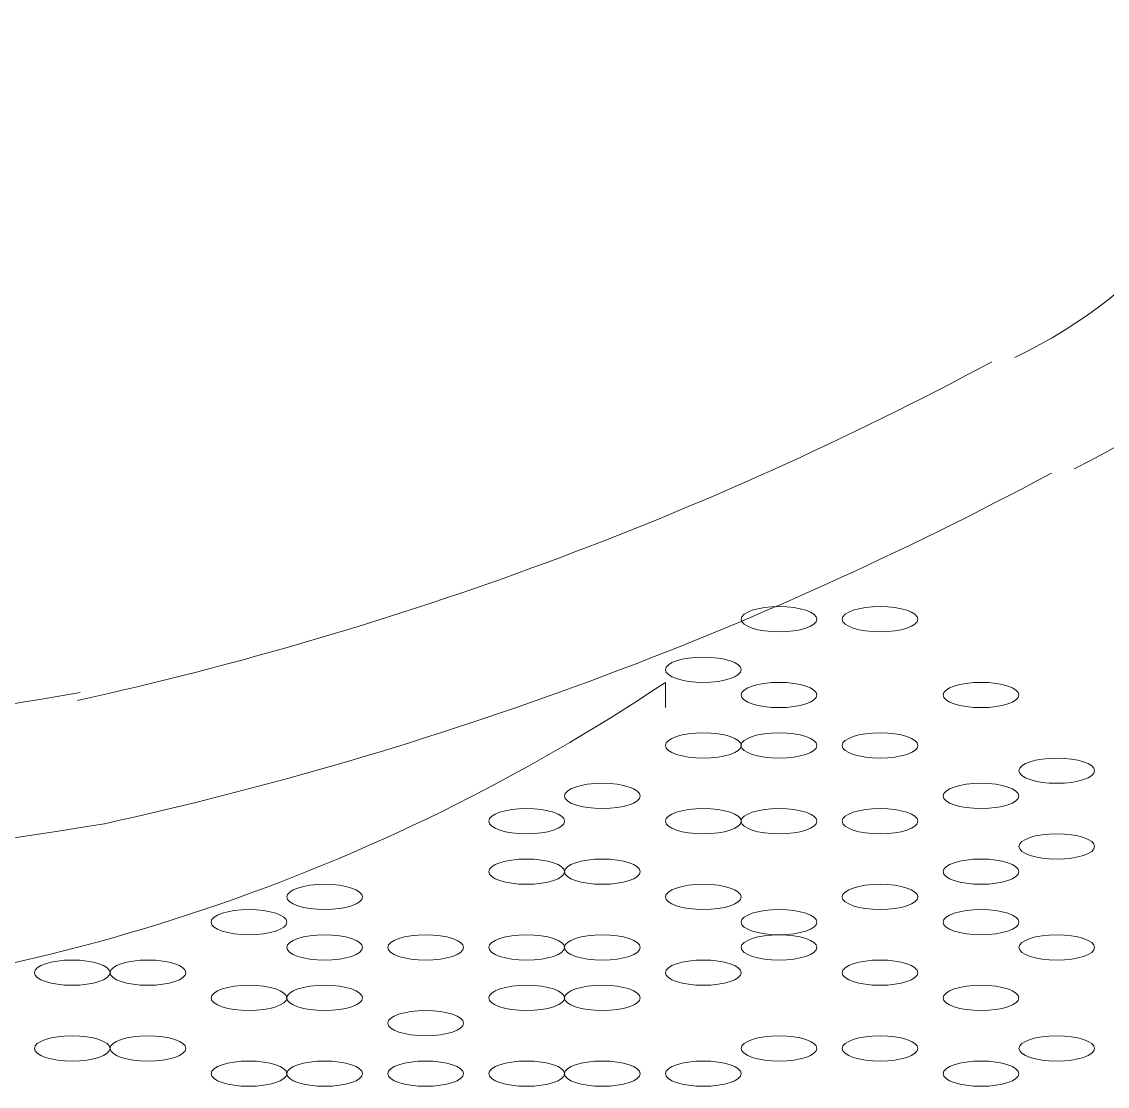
# Model space of a CAD drawing. Header units: metres. Extents: x 29 to 86.9, y -23.2 to 39.7.
# Drawn here: x 76.3628 to 76.4679, y -15.9009 to -15.7977 of the extents above; entities that cross this region are included whole.
import ezdxf

# ---------------------------------------------------------------- set-up
doc = ezdxf.new("R2010")
doc.units = ezdxf.units.M
doc.header["$LTSCALE"] = 100
doc.layers.get('0').update_dxf_attribs({"color": 254})
doc.layers.add('Arqui', color=8, linetype='Continuous', lineweight=0)

# ---------------------------------------------------------------- blocks, each defined once
blk = doc.blocks.new('A$C9582355f')
at = {"layer": 'Arqui'}
for points in [[(47.38549607206158, 7.300482245425883, 0.0690426861728259), (47.47406611730952, 7.333269377474153, -0.0690426861728259)], [(47.32586009160553, 7.295064165361964, 0.03702424981605535), (47.38576244681354, 7.301254150153909, -0.03702424981605535)]]:
    blk.add_lwpolyline(points, format="xyb", close=True, dxfattribs=at)
for points in [[(47.32621409220559, 7.282841301122062, 0.03702395519693259), (47.38812489641356, 7.288540160522189, 0.06904277544358792), (47.4798468798536, 7.322494088330131)], [(47.44246593276551, 7.299784711393841), (47.44246593276551, 7.302230311393942, -0.1333274390360723), (47.34899759527758, 7.270730689921947)]]:
    blk.add_lwpolyline(points, format="xyb", dxfattribs=at)
for centre, radius, start, end in [((47.45591669924301, 7.376821151317017), 0.04768924495867707, 295.307012064403, 347.1624339902874), ((47.45591670868879, 7.376821121204102), 0.05991722556758776, 295.8563365100231, 347.7831928873498), ((47.31162651118638, 7.636054591450375), 0.3436066231028822, 282.4145262359282, 298.2128731552984)]:
    blk.add_arc(centre, radius, start, end, dxfattribs=at)
for points in [[(47.45347113276551, 7.309567111394244), (47.45144512435758, 7.309567111394244), (47.44980273276559, 7.309019639378221), (47.44980273276559, 7.308344311394194)], [(47.45713953276555, 7.308344311394194), (47.45713953276555, 7.309019639378221), (47.45549714117357, 7.309567111394244), (47.45347113276551, 7.309567111394244)], [(47.46325353276558, 7.309567111394244), (47.46122752435753, 7.309567111394244), (47.45958513276554, 7.309019639378221), (47.45958513276554, 7.308344311394194)], [(47.46692193276562, 7.308344311394194), (47.46692193276562, 7.309019639378221), (47.46527954117352, 7.309567111394244), (47.46325353276558, 7.309567111394244)], [(47.44980273276559, 7.308344311394194), (47.44980273276559, 7.307668983410167), (47.45144512435758, 7.307121511394143), (47.45347113276551, 7.307121511394143)], [(47.45347113276551, 7.307121511394143), (47.45549714117357, 7.307121511394143), (47.45713953276555, 7.307668983410167), (47.45713953276555, 7.308344311394194)], [(47.45958513276554, 7.308344311394194), (47.45958513276554, 7.307668983410167), (47.46122752435753, 7.307121511394143), (47.46325353276558, 7.307121511394143)], [(47.46325353276558, 7.307121511394143), (47.46527954117352, 7.307121511394143), (47.46692193276562, 7.307668983410167), (47.46692193276562, 7.308344311394194)], [(47.44613433276555, 7.304675911394042), (47.44410832435761, 7.304675911394042), (47.44246593276551, 7.304128439378019), (47.44246593276551, 7.303453111393992)], [(47.44980273276559, 7.303453111393992), (47.44980273276559, 7.304128439378019), (47.4481603411736, 7.304675911394042), (47.44613433276555, 7.304675911394042)], [(47.44246593276551, 7.303453111393992), (47.44246593276551, 7.302777783409965), (47.44410832435761, 7.302230311393942), (47.44613433276555, 7.302230311393942)], [(47.44613433276555, 7.302230311393942), (47.4481603411736, 7.302230311393942), (47.44980273276559, 7.302777783409965), (47.44980273276559, 7.303453111393992)], [(47.45347113276551, 7.302230311393942), (47.45144512435758, 7.302230311393942), (47.44980273276559, 7.301682839377918), (47.44980273276559, 7.301007511393891)], [(47.45713953276555, 7.301007511393891), (47.45713953276555, 7.301682839377918), (47.45549714117357, 7.302230311393942), (47.45347113276551, 7.302230311393942)], [(47.47303593276553, 7.302230311393942), (47.47100992435759, 7.302230311393942), (47.4693675327656, 7.301682839377918), (47.4693675327656, 7.301007511393891)], [(47.47670433276556, 7.301007511393891), (47.47670433276556, 7.301682839377918), (47.47506194117358, 7.302230311393942), (47.47303593276553, 7.302230311393942)], [(47.44980273276559, 7.301007511393891), (47.44980273276559, 7.300332183409864), (47.45144512435758, 7.299784711393841), (47.45347113276551, 7.299784711393841)], [(47.45347113276551, 7.299784711393841), (47.45549714117357, 7.299784711393841), (47.45713953276555, 7.300332183409864), (47.45713953276555, 7.301007511393891)], [(47.4693675327656, 7.301007511393891), (47.4693675327656, 7.300332183409864), (47.47100992435759, 7.299784711393841), (47.47303593276553, 7.299784711393841)], [(47.47303593276553, 7.299784711393841), (47.47506194117358, 7.299784711393841), (47.47670433276556, 7.300332183409864), (47.47670433276556, 7.301007511393891)], [(47.44613433276555, 7.297339111394194), (47.44410832435761, 7.297339111394194), (47.44246593276551, 7.296791639378171), (47.44246593276551, 7.296116311394144)], [(47.44980273276559, 7.296116311394144), (47.44980273276559, 7.296791639378171), (47.4481603411736, 7.297339111394194), (47.44613433276555, 7.297339111394194)], [(47.45347113276551, 7.297339111394194), (47.45144512435758, 7.297339111394194), (47.44980273276559, 7.296791639378171), (47.44980273276559, 7.296116311394144)], [(47.45713953276555, 7.296116311394144), (47.45713953276555, 7.296791639378171), (47.45549714117357, 7.297339111394194), (47.45347113276551, 7.297339111394194)], [(47.46325353276558, 7.297339111394194), (47.46122752435753, 7.297339111394194), (47.45958513276554, 7.296791639378171), (47.45958513276554, 7.296116311394144)], [(47.46692193276562, 7.296116311394144), (47.46692193276562, 7.296791639378171), (47.46527954117352, 7.297339111394194), (47.46325353276558, 7.297339111394194)], [(47.44246593276551, 7.296116311394144), (47.44246593276551, 7.295440983410117), (47.44410832435761, 7.294893511394093), (47.44613433276555, 7.294893511394093)], [(47.44613433276555, 7.294893511394093), (47.4481603411736, 7.294893511394093), (47.44980273276559, 7.295440983410117), (47.44980273276559, 7.296116311394144)], [(47.44980273276559, 7.296116311394144), (47.44980273276559, 7.295440983410117), (47.45144512435758, 7.294893511394093), (47.45347113276551, 7.294893511394093)], [(47.45347113276551, 7.294893511394093), (47.45549714117357, 7.294893511394093), (47.45713953276555, 7.295440983410117), (47.45713953276555, 7.296116311394144)], [(47.45958513276554, 7.296116311394144), (47.45958513276554, 7.295440983410117), (47.46122752435753, 7.294893511394093), (47.46325353276558, 7.294893511394093)], [(47.46325353276558, 7.294893511394093), (47.46527954117352, 7.294893511394093), (47.46692193276562, 7.295440983410117), (47.46692193276562, 7.296116311394144)], [(47.4803727327656, 7.294893511394093), (47.47834672435755, 7.294893511394093), (47.47670433276556, 7.29434603937807), (47.47670433276556, 7.293670711394043)], [(47.48404113276553, 7.293670711394043), (47.48404113276553, 7.29434603937807), (47.48239874117354, 7.294893511394093), (47.4803727327656, 7.294893511394093)], [(47.47670433276556, 7.293670711394043), (47.47670433276556, 7.292995383410016), (47.47834672435755, 7.292447911393992), (47.4803727327656, 7.292447911393992)], [(47.4803727327656, 7.292447911393992), (47.48239874117354, 7.292447911393992), (47.48404113276553, 7.292995383410016), (47.48404113276553, 7.293670711394043)], [(47.4363519327656, 7.292447911393992), (47.43432592435755, 7.292447911393992), (47.43268353276557, 7.291900439377969), (47.43268353276557, 7.291225111393942)], [(47.44002033276553, 7.291225111393942), (47.44002033276553, 7.291900439377969), (47.43837794117354, 7.292447911393992), (47.4363519327656, 7.292447911393992)], [(47.47303593276553, 7.292447911393992), (47.47100992435759, 7.292447911393992), (47.4693675327656, 7.291900439377969), (47.4693675327656, 7.291225111393942)], [(47.47670433276556, 7.291225111393942), (47.47670433276556, 7.291900439377969), (47.47506194117358, 7.292447911393992), (47.47303593276553, 7.292447911393992)], [(47.43268353276557, 7.291225111393942), (47.43268353276557, 7.290549783409915), (47.43432592435755, 7.290002311393891), (47.4363519327656, 7.290002311393891)], [(47.4363519327656, 7.290002311393891), (47.43837794117354, 7.290002311393891), (47.44002033276553, 7.290549783409915), (47.44002033276553, 7.291225111393942)], [(47.4693675327656, 7.291225111393942), (47.4693675327656, 7.290549783409915), (47.47100992435759, 7.290002311393891), (47.47303593276553, 7.290002311393891)], [(47.47303593276553, 7.290002311393891), (47.47506194117358, 7.290002311393891), (47.47670433276556, 7.290549783409915), (47.47670433276556, 7.291225111393942)], [(47.42901513276553, 7.290002311393891), (47.42698912435759, 7.290002311393891), (47.4253467327656, 7.289454839377868), (47.4253467327656, 7.288779511393841)], [(47.43268353276557, 7.288779511393841), (47.43268353276557, 7.289454839377868), (47.43104114117358, 7.290002311393891), (47.42901513276553, 7.290002311393891)], [(47.44613433276555, 7.290002311393891), (47.44410832435761, 7.290002311393891), (47.44246593276551, 7.289454839377868), (47.44246593276551, 7.288779511393841)], [(47.44980273276559, 7.288779511393841), (47.44980273276559, 7.289454839377868), (47.4481603411736, 7.290002311393891), (47.44613433276555, 7.290002311393891)], [(47.45347113276551, 7.290002311393891), (47.45144512435758, 7.290002311393891), (47.44980273276559, 7.289454839377868), (47.44980273276559, 7.288779511393841)], [(47.45713953276555, 7.288779511393841), (47.45713953276555, 7.289454839377868), (47.45549714117357, 7.290002311393891), (47.45347113276551, 7.290002311393891)], [(47.46325353276558, 7.290002311393891), (47.46122752435753, 7.290002311393891), (47.45958513276554, 7.289454839377868), (47.45958513276554, 7.288779511393841)], [(47.46692193276562, 7.288779511393841), (47.46692193276562, 7.289454839377868), (47.46527954117352, 7.290002311393891), (47.46325353276558, 7.290002311393891)], [(47.4253467327656, 7.288779511393841), (47.4253467327656, 7.288104183409814), (47.42698912435759, 7.287556711394245), (47.42901513276553, 7.287556711394245)], [(47.42901513276553, 7.287556711394245), (47.43104114117358, 7.287556711394245), (47.43268353276557, 7.288104183409814), (47.43268353276557, 7.288779511393841)], [(47.44246593276551, 7.288779511393841), (47.44246593276551, 7.288104183409814), (47.44410832435761, 7.287556711394245), (47.44613433276555, 7.287556711394245)], [(47.44613433276555, 7.287556711394245), (47.4481603411736, 7.287556711394245), (47.44980273276559, 7.288104183409814), (47.44980273276559, 7.288779511393841)], [(47.44980273276559, 7.288779511393841), (47.44980273276559, 7.288104183409814), (47.45144512435758, 7.287556711394245), (47.45347113276551, 7.287556711394245)], [(47.45347113276551, 7.287556711394245), (47.45549714117357, 7.287556711394245), (47.45713953276555, 7.288104183409814), (47.45713953276555, 7.288779511393841)], [(47.45958513276554, 7.288779511393841), (47.45958513276554, 7.288104183409814), (47.46122752435753, 7.287556711394245), (47.46325353276558, 7.287556711394245)], [(47.46325353276558, 7.287556711394245), (47.46527954117352, 7.287556711394245), (47.46692193276562, 7.288104183409814), (47.46692193276562, 7.288779511393841)], [(47.4803727327656, 7.287556711394245), (47.47834672435755, 7.287556711394245), (47.47670433276556, 7.287009239378222), (47.47670433276556, 7.286333911394195)], [(47.48404113276553, 7.286333911394195), (47.48404113276553, 7.287009239378222), (47.48239874117354, 7.287556711394245), (47.4803727327656, 7.287556711394245)], [(47.47670433276556, 7.286333911394195), (47.47670433276556, 7.285658583410168), (47.47834672435755, 7.285111111394144), (47.4803727327656, 7.285111111394144)], [(47.4803727327656, 7.285111111394144), (47.48239874117354, 7.285111111394144), (47.48404113276553, 7.285658583410168), (47.48404113276553, 7.286333911394195)], [(47.42901513276553, 7.285111111394144), (47.42698912435759, 7.285111111394144), (47.4253467327656, 7.284563639378121), (47.4253467327656, 7.283888311394094)], [(47.43268353276557, 7.283888311394094), (47.43268353276557, 7.284563639378121), (47.43104114117358, 7.285111111394144), (47.42901513276553, 7.285111111394144)], [(47.4363519327656, 7.285111111394144), (47.43432592435755, 7.285111111394144), (47.43268353276557, 7.284563639378121), (47.43268353276557, 7.283888311394094)], [(47.44002033276553, 7.283888311394094), (47.44002033276553, 7.284563639378121), (47.43837794117354, 7.285111111394144), (47.4363519327656, 7.285111111394144)], [(47.47303593276553, 7.285111111394144), (47.47100992435759, 7.285111111394144), (47.4693675327656, 7.284563639378121), (47.4693675327656, 7.283888311394094)], [(47.47670433276556, 7.283888311394094), (47.47670433276556, 7.284563639378121), (47.47506194117358, 7.285111111394144), (47.47303593276553, 7.285111111394144)], [(47.4253467327656, 7.283888311394094), (47.4253467327656, 7.283212983410067), (47.42698912435759, 7.282665511394043), (47.42901513276553, 7.282665511394043)], [(47.42901513276553, 7.282665511394043), (47.43104114117358, 7.282665511394043), (47.43268353276557, 7.283212983410067), (47.43268353276557, 7.283888311394094)], [(47.43268353276557, 7.283888311394094), (47.43268353276557, 7.283212983410067), (47.43432592435755, 7.282665511394043), (47.4363519327656, 7.282665511394043)], [(47.4363519327656, 7.282665511394043), (47.43837794117354, 7.282665511394043), (47.44002033276553, 7.283212983410067), (47.44002033276553, 7.283888311394094)], [(47.4693675327656, 7.283888311394094), (47.4693675327656, 7.283212983410067), (47.47100992435759, 7.282665511394043), (47.47303593276553, 7.282665511394043)], [(47.47303593276553, 7.282665511394043), (47.47506194117358, 7.282665511394043), (47.47670433276556, 7.283212983410067), (47.47670433276556, 7.283888311394094)], [(47.40945033276552, 7.282665511394043), (47.40742432435758, 7.282665511394043), (47.40578193276559, 7.28211803937802), (47.40578193276559, 7.281442711393993)], [(47.41311873276555, 7.281442711393993), (47.41311873276555, 7.28211803937802), (47.41147634117357, 7.282665511394043), (47.40945033276552, 7.282665511394043)], [(47.44613433276555, 7.282665511394043), (47.44410832435761, 7.282665511394043), (47.44246593276551, 7.28211803937802), (47.44246593276551, 7.281442711393993)], [(47.44980273276559, 7.281442711393993), (47.44980273276559, 7.28211803937802), (47.4481603411736, 7.282665511394043), (47.44613433276555, 7.282665511394043)], [(47.46325353276558, 7.282665511394043), (47.46122752435753, 7.282665511394043), (47.45958513276554, 7.28211803937802), (47.45958513276554, 7.281442711393993)], [(47.46692193276562, 7.281442711393993), (47.46692193276562, 7.28211803937802), (47.46527954117352, 7.282665511394043), (47.46325353276558, 7.282665511394043)], [(47.40578193276559, 7.281442711393993), (47.40578193276559, 7.280767383409966), (47.40742432435758, 7.280219911393942), (47.40945033276552, 7.280219911393942)], [(47.40945033276552, 7.280219911393942), (47.41147634117357, 7.280219911393942), (47.41311873276555, 7.280767383409966), (47.41311873276555, 7.281442711393993)], [(47.44246593276551, 7.281442711393993), (47.44246593276551, 7.280767383409966), (47.44410832435761, 7.280219911393942), (47.44613433276555, 7.280219911393942)], [(47.44613433276555, 7.280219911393942), (47.4481603411736, 7.280219911393942), (47.44980273276559, 7.280767383409966), (47.44980273276559, 7.281442711393993)], [(47.45958513276554, 7.281442711393993), (47.45958513276554, 7.280767383409966), (47.46122752435753, 7.280219911393942), (47.46325353276558, 7.280219911393942)], [(47.46325353276558, 7.280219911393942), (47.46527954117352, 7.280219911393942), (47.46692193276562, 7.280767383409966), (47.46692193276562, 7.281442711393993)], [(47.40211353276555, 7.280219911393942), (47.40008752435762, 7.280219911393942), (47.39844513276552, 7.279672439377919), (47.39844513276552, 7.278997111393892)], [(47.40578193276559, 7.278997111393892), (47.40578193276559, 7.279672439377919), (47.40413954117361, 7.280219911393942), (47.40211353276555, 7.280219911393942)], [(47.45347113276551, 7.280219911393942), (47.45144512435758, 7.280219911393942), (47.44980273276559, 7.279672439377919), (47.44980273276559, 7.278997111393892)], [(47.45713953276555, 7.278997111393892), (47.45713953276555, 7.279672439377919), (47.45549714117357, 7.280219911393942), (47.45347113276551, 7.280219911393942)], [(47.47303593276553, 7.280219911393942), (47.47100992435759, 7.280219911393942), (47.4693675327656, 7.279672439377919), (47.4693675327656, 7.278997111393892)], [(47.47670433276556, 7.278997111393892), (47.47670433276556, 7.279672439377919), (47.47506194117358, 7.280219911393942), (47.47303593276553, 7.280219911393942)], [(47.39844513276552, 7.278997111393892), (47.39844513276552, 7.278321783409865), (47.40008752435762, 7.277774311393841), (47.40211353276555, 7.277774311393841)], [(47.40211353276555, 7.277774311393841), (47.40413954117361, 7.277774311393841), (47.40578193276559, 7.278321783409865), (47.40578193276559, 7.278997111393892)], [(47.44980273276559, 7.278997111393892), (47.44980273276559, 7.278321783409865), (47.45144512435758, 7.277774311393841), (47.45347113276551, 7.277774311393841)], [(47.45347113276551, 7.277774311393841), (47.45549714117357, 7.277774311393841), (47.45713953276555, 7.278321783409865), (47.45713953276555, 7.278997111393892)], [(47.4693675327656, 7.278997111393892), (47.4693675327656, 7.278321783409865), (47.47100992435759, 7.277774311393841), (47.47303593276553, 7.277774311393841)], [(47.47303593276553, 7.277774311393841), (47.47506194117358, 7.277774311393841), (47.47670433276556, 7.278321783409865), (47.47670433276556, 7.278997111393892)], [(47.40945033276552, 7.277774311393841), (47.40742432435758, 7.277774311393841), (47.40578193276559, 7.277226839377818), (47.40578193276559, 7.276551511394246)], [(47.41311873276555, 7.276551511394246), (47.41311873276555, 7.277226839377818), (47.41147634117357, 7.277774311393841), (47.40945033276552, 7.277774311393841)], [(47.41923273276558, 7.277774311393841), (47.41720672435753, 7.277774311393841), (47.41556433276554, 7.277226839377818), (47.41556433276554, 7.276551511394246)], [(47.42290113276562, 7.276551511394246), (47.42290113276562, 7.277226839377818), (47.42125874117352, 7.277774311393841), (47.41923273276558, 7.277774311393841)], [(47.42901513276553, 7.277774311393841), (47.42698912435759, 7.277774311393841), (47.4253467327656, 7.277226839377818), (47.4253467327656, 7.276551511394246)], [(47.43268353276557, 7.276551511394246), (47.43268353276557, 7.277226839377818), (47.43104114117358, 7.277774311393841), (47.42901513276553, 7.277774311393841)], [(47.4363519327656, 7.277774311393841), (47.43432592435755, 7.277774311393841), (47.43268353276557, 7.277226839377818), (47.43268353276557, 7.276551511394246)], [(47.44002033276553, 7.276551511394246), (47.44002033276553, 7.277226839377818), (47.43837794117354, 7.277774311393841), (47.4363519327656, 7.277774311393841)], [(47.45347113276551, 7.277774311393841), (47.45144512435758, 7.277774311393841), (47.44980273276559, 7.277226839377818), (47.44980273276559, 7.276551511394246)], [(47.45713953276555, 7.276551511394246), (47.45713953276555, 7.277226839377818), (47.45549714117357, 7.277774311393841), (47.45347113276551, 7.277774311393841)], [(47.4803727327656, 7.277774311393841), (47.47834672435755, 7.277774311393841), (47.47670433276556, 7.277226839377818), (47.47670433276556, 7.276551511394246)], [(47.48404113276553, 7.276551511394246), (47.48404113276553, 7.277226839377818), (47.48239874117354, 7.277774311393841), (47.4803727327656, 7.277774311393841)], [(47.40578193276559, 7.276551511394246), (47.40578193276559, 7.275876183410219), (47.40742432435758, 7.275328711394195), (47.40945033276552, 7.275328711394195)], [(47.40945033276552, 7.275328711394195), (47.41147634117357, 7.275328711394195), (47.41311873276555, 7.275876183410219), (47.41311873276555, 7.276551511394246)], [(47.41556433276554, 7.276551511394246), (47.41556433276554, 7.275876183410219), (47.41720672435753, 7.275328711394195), (47.41923273276558, 7.275328711394195)], [(47.41923273276558, 7.275328711394195), (47.42125874117352, 7.275328711394195), (47.42290113276562, 7.275876183410219), (47.42290113276562, 7.276551511394246)], [(47.4253467327656, 7.276551511394246), (47.4253467327656, 7.275876183410219), (47.42698912435759, 7.275328711394195), (47.42901513276553, 7.275328711394195)], [(47.42901513276553, 7.275328711394195), (47.43104114117358, 7.275328711394195), (47.43268353276557, 7.275876183410219), (47.43268353276557, 7.276551511394246)], [(47.43268353276557, 7.276551511394246), (47.43268353276557, 7.275876183410219), (47.43432592435755, 7.275328711394195), (47.4363519327656, 7.275328711394195)], [(47.4363519327656, 7.275328711394195), (47.43837794117354, 7.275328711394195), (47.44002033276553, 7.275876183410219), (47.44002033276553, 7.276551511394246)], [(47.44980273276559, 7.276551511394246), (47.44980273276559, 7.275876183410219), (47.45144512435758, 7.275328711394195), (47.45347113276551, 7.275328711394195)], [(47.45347113276551, 7.275328711394195), (47.45549714117357, 7.275328711394195), (47.45713953276555, 7.275876183410219), (47.45713953276555, 7.276551511394246)], [(47.47670433276556, 7.276551511394246), (47.47670433276556, 7.275876183410219), (47.47834672435755, 7.275328711394195), (47.4803727327656, 7.275328711394195)], [(47.4803727327656, 7.275328711394195), (47.48239874117354, 7.275328711394195), (47.48404113276553, 7.275876183410219), (47.48404113276553, 7.276551511394246)], [(47.38499433276553, 7.275328711394195), (47.38296832435759, 7.275328711394195), (47.38132593276561, 7.274781239378171), (47.38132593276561, 7.274105911394145)], [(47.38866273276557, 7.274105911394145), (47.38866273276557, 7.274781239378171), (47.38702034117358, 7.275328711394195), (47.38499433276553, 7.275328711394195)], [(47.39233113276561, 7.275328711394195), (47.39030512435755, 7.275328711394195), (47.38866273276557, 7.274781239378171), (47.38866273276557, 7.274105911394145)], [(47.39599953276553, 7.274105911394145), (47.39599953276553, 7.274781239378171), (47.39435714117354, 7.275328711394195), (47.39233113276561, 7.275328711394195)], [(47.44613433276555, 7.275328711394195), (47.44410832435761, 7.275328711394195), (47.44246593276551, 7.274781239378171), (47.44246593276551, 7.274105911394145)], [(47.44980273276559, 7.274105911394145), (47.44980273276559, 7.274781239378171), (47.4481603411736, 7.275328711394195), (47.44613433276555, 7.275328711394195)], [(47.46325353276558, 7.275328711394195), (47.46122752435753, 7.275328711394195), (47.45958513276554, 7.274781239378171), (47.45958513276554, 7.274105911394145)], [(47.46692193276562, 7.274105911394145), (47.46692193276562, 7.274781239378171), (47.46527954117352, 7.275328711394195), (47.46325353276558, 7.275328711394195)], [(47.38132593276561, 7.274105911394145), (47.38132593276561, 7.273430583410118), (47.38296832435759, 7.272883111394094), (47.38499433276553, 7.272883111394094)], [(47.38499433276553, 7.272883111394094), (47.38702034117358, 7.272883111394094), (47.38866273276557, 7.273430583410118), (47.38866273276557, 7.274105911394145)], [(47.38866273276557, 7.274105911394145), (47.38866273276557, 7.273430583410118), (47.39030512435755, 7.272883111394094), (47.39233113276561, 7.272883111394094)], [(47.39233113276561, 7.272883111394094), (47.39435714117354, 7.272883111394094), (47.39599953276553, 7.273430583410118), (47.39599953276553, 7.274105911394145)], [(47.44246593276551, 7.274105911394145), (47.44246593276551, 7.273430583410118), (47.44410832435761, 7.272883111394094), (47.44613433276555, 7.272883111394094)], [(47.44613433276555, 7.272883111394094), (47.4481603411736, 7.272883111394094), (47.44980273276559, 7.273430583410118), (47.44980273276559, 7.274105911394145)], [(47.45958513276554, 7.274105911394145), (47.45958513276554, 7.273430583410118), (47.46122752435753, 7.272883111394094), (47.46325353276558, 7.272883111394094)], [(47.46325353276558, 7.272883111394094), (47.46527954117352, 7.272883111394094), (47.46692193276562, 7.273430583410118), (47.46692193276562, 7.274105911394145)], [(47.40211353276555, 7.272883111394094), (47.40008752435762, 7.272883111394094), (47.39844513276552, 7.27233563937807), (47.39844513276552, 7.271660311394044)], [(47.40578193276559, 7.271660311394044), (47.40578193276559, 7.27233563937807), (47.40413954117361, 7.272883111394094), (47.40211353276555, 7.272883111394094)], [(47.40945033276552, 7.272883111394094), (47.40742432435758, 7.272883111394094), (47.40578193276559, 7.27233563937807), (47.40578193276559, 7.271660311394044)], [(47.41311873276555, 7.271660311394044), (47.41311873276555, 7.27233563937807), (47.41147634117357, 7.272883111394094), (47.40945033276552, 7.272883111394094)], [(47.42901513276553, 7.272883111394094), (47.42698912435759, 7.272883111394094), (47.4253467327656, 7.27233563937807), (47.4253467327656, 7.271660311394044)], [(47.43268353276557, 7.271660311394044), (47.43268353276557, 7.27233563937807), (47.43104114117358, 7.272883111394094), (47.42901513276553, 7.272883111394094)], [(47.4363519327656, 7.272883111394094), (47.43432592435755, 7.272883111394094), (47.43268353276557, 7.27233563937807), (47.43268353276557, 7.271660311394044)], [(47.44002033276553, 7.271660311394044), (47.44002033276553, 7.27233563937807), (47.43837794117354, 7.272883111394094), (47.4363519327656, 7.272883111394094)], [(47.47303593276553, 7.272883111394094), (47.47100992435759, 7.272883111394094), (47.4693675327656, 7.27233563937807), (47.4693675327656, 7.271660311394044)], [(47.47670433276556, 7.271660311394044), (47.47670433276556, 7.27233563937807), (47.47506194117358, 7.272883111394094), (47.47303593276553, 7.272883111394094)], [(47.39844513276552, 7.271660311394044), (47.39844513276552, 7.270984983410017), (47.40008752435762, 7.270437511393993), (47.40211353276555, 7.270437511393993)], [(47.40211353276555, 7.270437511393993), (47.40413954117361, 7.270437511393993), (47.40578193276559, 7.270984983410017), (47.40578193276559, 7.271660311394044)], [(47.40578193276559, 7.271660311394044), (47.40578193276559, 7.270984983410017), (47.40742432435758, 7.270437511393993), (47.40945033276552, 7.270437511393993)], [(47.40945033276552, 7.270437511393993), (47.41147634117357, 7.270437511393993), (47.41311873276555, 7.270984983410017), (47.41311873276555, 7.271660311394044)], [(47.4253467327656, 7.271660311394044), (47.4253467327656, 7.270984983410017), (47.42698912435759, 7.270437511393993), (47.42901513276553, 7.270437511393993)], [(47.42901513276553, 7.270437511393993), (47.43104114117358, 7.270437511393993), (47.43268353276557, 7.270984983410017), (47.43268353276557, 7.271660311394044)], [(47.43268353276557, 7.271660311394044), (47.43268353276557, 7.270984983410017), (47.43432592435755, 7.270437511393993), (47.4363519327656, 7.270437511393993)], [(47.4363519327656, 7.270437511393993), (47.43837794117354, 7.270437511393993), (47.44002033276553, 7.270984983410017), (47.44002033276553, 7.271660311394044)], [(47.4693675327656, 7.271660311394044), (47.4693675327656, 7.270984983410017), (47.47100992435759, 7.270437511393993), (47.47303593276553, 7.270437511393993)], [(47.47303593276553, 7.270437511393993), (47.47506194117358, 7.270437511393993), (47.47670433276556, 7.270984983410017), (47.47670433276556, 7.271660311394044)], [(47.41923273276558, 7.270437511393993), (47.41720672435753, 7.270437511393993), (47.41556433276554, 7.26989003937797), (47.41556433276554, 7.269214711393943)], [(47.42290113276562, 7.269214711393943), (47.42290113276562, 7.26989003937797), (47.42125874117352, 7.270437511393993), (47.41923273276558, 7.270437511393993)], [(47.41556433276554, 7.269214711393943), (47.41556433276554, 7.268539383409916), (47.41720672435753, 7.267991911393892), (47.41923273276558, 7.267991911393892)], [(47.41923273276558, 7.267991911393892), (47.42125874117352, 7.267991911393892), (47.42290113276562, 7.268539383409916), (47.42290113276562, 7.269214711393943)], [(47.38499433276553, 7.267991911393892), (47.38296832435759, 7.267991911393892), (47.38132593276561, 7.267444439377869), (47.38132593276561, 7.266769111393842)], [(47.38866273276557, 7.266769111393842), (47.38866273276557, 7.267444439377869), (47.38702034117358, 7.267991911393892), (47.38499433276553, 7.267991911393892)], [(47.39233113276561, 7.267991911393892), (47.39030512435755, 7.267991911393892), (47.38866273276557, 7.267444439377869), (47.38866273276557, 7.266769111393842)], [(47.39599953276553, 7.266769111393842), (47.39599953276553, 7.267444439377869), (47.39435714117354, 7.267991911393892), (47.39233113276561, 7.267991911393892)], [(47.45347113276551, 7.267991911393892), (47.45144512435758, 7.267991911393892), (47.44980273276559, 7.267444439377869), (47.44980273276559, 7.266769111393842)], [(47.45713953276555, 7.266769111393842), (47.45713953276555, 7.267444439377869), (47.45549714117357, 7.267991911393892), (47.45347113276551, 7.267991911393892)], [(47.46325353276558, 7.267991911393892), (47.46122752435753, 7.267991911393892), (47.45958513276554, 7.267444439377869), (47.45958513276554, 7.266769111393842)], [(47.46692193276562, 7.266769111393842), (47.46692193276562, 7.267444439377869), (47.46527954117352, 7.267991911393892), (47.46325353276558, 7.267991911393892)], [(47.4803727327656, 7.267991911393892), (47.47834672435755, 7.267991911393892), (47.47670433276556, 7.267444439377869), (47.47670433276556, 7.266769111393842)], [(47.48404113276553, 7.266769111393842), (47.48404113276553, 7.267444439377869), (47.48239874117354, 7.267991911393892), (47.4803727327656, 7.267991911393892)], [(47.38132593276561, 7.266769111393842), (47.38132593276561, 7.266093783409815), (47.38296832435759, 7.265546311394246), (47.38499433276553, 7.265546311394246)], [(47.38499433276553, 7.265546311394246), (47.38702034117358, 7.265546311394246), (47.38866273276557, 7.266093783409815), (47.38866273276557, 7.266769111393842)], [(47.38866273276557, 7.266769111393842), (47.38866273276557, 7.266093783409815), (47.39030512435755, 7.265546311394246), (47.39233113276561, 7.265546311394246)], [(47.39233113276561, 7.265546311394246), (47.39435714117354, 7.265546311394246), (47.39599953276553, 7.266093783409815), (47.39599953276553, 7.266769111393842)], [(47.44980273276559, 7.266769111393842), (47.44980273276559, 7.266093783409815), (47.45144512435758, 7.265546311394246), (47.45347113276551, 7.265546311394246)], [(47.45347113276551, 7.265546311394246), (47.45549714117357, 7.265546311394246), (47.45713953276555, 7.266093783409815), (47.45713953276555, 7.266769111393842)], [(47.45958513276554, 7.266769111393842), (47.45958513276554, 7.266093783409815), (47.46122752435753, 7.265546311394246), (47.46325353276558, 7.265546311394246)], [(47.46325353276558, 7.265546311394246), (47.46527954117352, 7.265546311394246), (47.46692193276562, 7.266093783409815), (47.46692193276562, 7.266769111393842)], [(47.47670433276556, 7.266769111393842), (47.47670433276556, 7.266093783409815), (47.47834672435755, 7.265546311394246), (47.4803727327656, 7.265546311394246)], [(47.4803727327656, 7.265546311394246), (47.48239874117354, 7.265546311394246), (47.48404113276553, 7.266093783409815), (47.48404113276553, 7.266769111393842)], [(47.40211353276555, 7.265546311394246), (47.40008752435762, 7.265546311394246), (47.39844513276552, 7.264998839378222), (47.39844513276552, 7.264323511394196)], [(47.40578193276559, 7.264323511394196), (47.40578193276559, 7.264998839378222), (47.40413954117361, 7.265546311394246), (47.40211353276555, 7.265546311394246)], [(47.40945033276552, 7.265546311394246), (47.40742432435758, 7.265546311394246), (47.40578193276559, 7.264998839378222), (47.40578193276559, 7.264323511394196)], [(47.41311873276555, 7.264323511394196), (47.41311873276555, 7.264998839378222), (47.41147634117357, 7.265546311394246), (47.40945033276552, 7.265546311394246)], [(47.41923273276558, 7.265546311394246), (47.41720672435753, 7.265546311394246), (47.41556433276554, 7.264998839378222), (47.41556433276554, 7.264323511394196)], [(47.42290113276562, 7.264323511394196), (47.42290113276562, 7.264998839378222), (47.42125874117352, 7.265546311394246), (47.41923273276558, 7.265546311394246)], [(47.42901513276553, 7.265546311394246), (47.42698912435759, 7.265546311394246), (47.4253467327656, 7.264998839378222), (47.4253467327656, 7.264323511394196)], [(47.43268353276557, 7.264323511394196), (47.43268353276557, 7.264998839378222), (47.43104114117358, 7.265546311394246), (47.42901513276553, 7.265546311394246)], [(47.4363519327656, 7.265546311394246), (47.43432592435755, 7.265546311394246), (47.43268353276557, 7.264998839378222), (47.43268353276557, 7.264323511394196)], [(47.44002033276553, 7.264323511394196), (47.44002033276553, 7.264998839378222), (47.43837794117354, 7.265546311394246), (47.4363519327656, 7.265546311394246)], [(47.44613433276555, 7.265546311394246), (47.44410832435761, 7.265546311394246), (47.44246593276551, 7.264998839378222), (47.44246593276551, 7.264323511394196)], [(47.44980273276559, 7.264323511394196), (47.44980273276559, 7.264998839378222), (47.4481603411736, 7.265546311394246), (47.44613433276555, 7.265546311394246)], [(47.47303593276553, 7.265546311394246), (47.47100992435759, 7.265546311394246), (47.4693675327656, 7.264998839378222), (47.4693675327656, 7.264323511394196)], [(47.47670433276556, 7.264323511394196), (47.47670433276556, 7.264998839378222), (47.47506194117358, 7.265546311394246), (47.47303593276553, 7.265546311394246)], [(47.39844513276552, 7.264323511394196), (47.39844513276552, 7.263648183410169), (47.40008752435762, 7.263100711394145), (47.40211353276555, 7.263100711394145)], [(47.40211353276555, 7.263100711394145), (47.40413954117361, 7.263100711394145), (47.40578193276559, 7.263648183410169), (47.40578193276559, 7.264323511394196)], [(47.40578193276559, 7.264323511394196), (47.40578193276559, 7.263648183410169), (47.40742432435758, 7.263100711394145), (47.40945033276552, 7.263100711394145)], [(47.40945033276552, 7.263100711394145), (47.41147634117357, 7.263100711394145), (47.41311873276555, 7.263648183410169), (47.41311873276555, 7.264323511394196)], [(47.41556433276554, 7.264323511394196), (47.41556433276554, 7.263648183410169), (47.41720672435753, 7.263100711394145), (47.41923273276558, 7.263100711394145)], [(47.41923273276558, 7.263100711394145), (47.42125874117352, 7.263100711394145), (47.42290113276562, 7.263648183410169), (47.42290113276562, 7.264323511394196)], [(47.4253467327656, 7.264323511394196), (47.4253467327656, 7.263648183410169), (47.42698912435759, 7.263100711394145), (47.42901513276553, 7.263100711394145)], [(47.42901513276553, 7.263100711394145), (47.43104114117358, 7.263100711394145), (47.43268353276557, 7.263648183410169), (47.43268353276557, 7.264323511394196)], [(47.43268353276557, 7.264323511394196), (47.43268353276557, 7.263648183410169), (47.43432592435755, 7.263100711394145), (47.4363519327656, 7.263100711394145)], [(47.4363519327656, 7.263100711394145), (47.43837794117354, 7.263100711394145), (47.44002033276553, 7.263648183410169), (47.44002033276553, 7.264323511394196)], [(47.44246593276551, 7.264323511394196), (47.44246593276551, 7.263648183410169), (47.44410832435761, 7.263100711394145), (47.44613433276555, 7.263100711394145)], [(47.44613433276555, 7.263100711394145), (47.4481603411736, 7.263100711394145), (47.44980273276559, 7.263648183410169), (47.44980273276559, 7.264323511394196)], [(47.4693675327656, 7.264323511394196), (47.4693675327656, 7.263648183410169), (47.47100992435759, 7.263100711394145), (47.47303593276553, 7.263100711394145)], [(47.47303593276553, 7.263100711394145), (47.47506194117358, 7.263100711394145), (47.47670433276556, 7.263648183410169), (47.47670433276556, 7.264323511394196)]]:
    blk.add_open_spline(points, degree=3, dxfattribs=at)

msp = doc.modelspace()

# ---------------------------------------------------------------- block references
msp.add_blockref('A$C9582355f', (28.98266172889876, -23.16396569870889))

doc.saveas('drawing.dxf')
